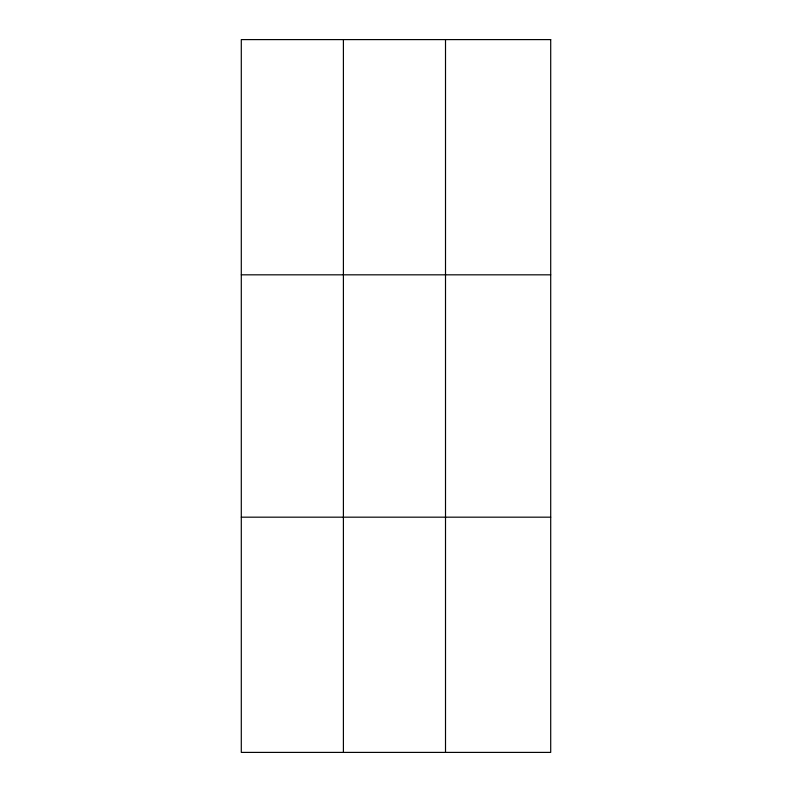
<?xml version="1.0" encoding="UTF-8"?>
<svg xmlns="http://www.w3.org/2000/svg" width="792" height="792" viewBox="0 0 792 792"><rect width="100%" height="100%" fill="white"/><g stroke="black" fill="none" stroke-linecap="round" stroke-linejoin="round"><path stroke-width="1.19" d="M343.401 39.6L343.401 752.4M445.51 39.6L445.51 752.4M241.293 274.824L550.707 274.824M241.293 517.176L550.707 517.176M550.707 39.6L550.707 752.4L241.293 752.4L241.293 39.6L550.707 39.6"/></g></svg>
